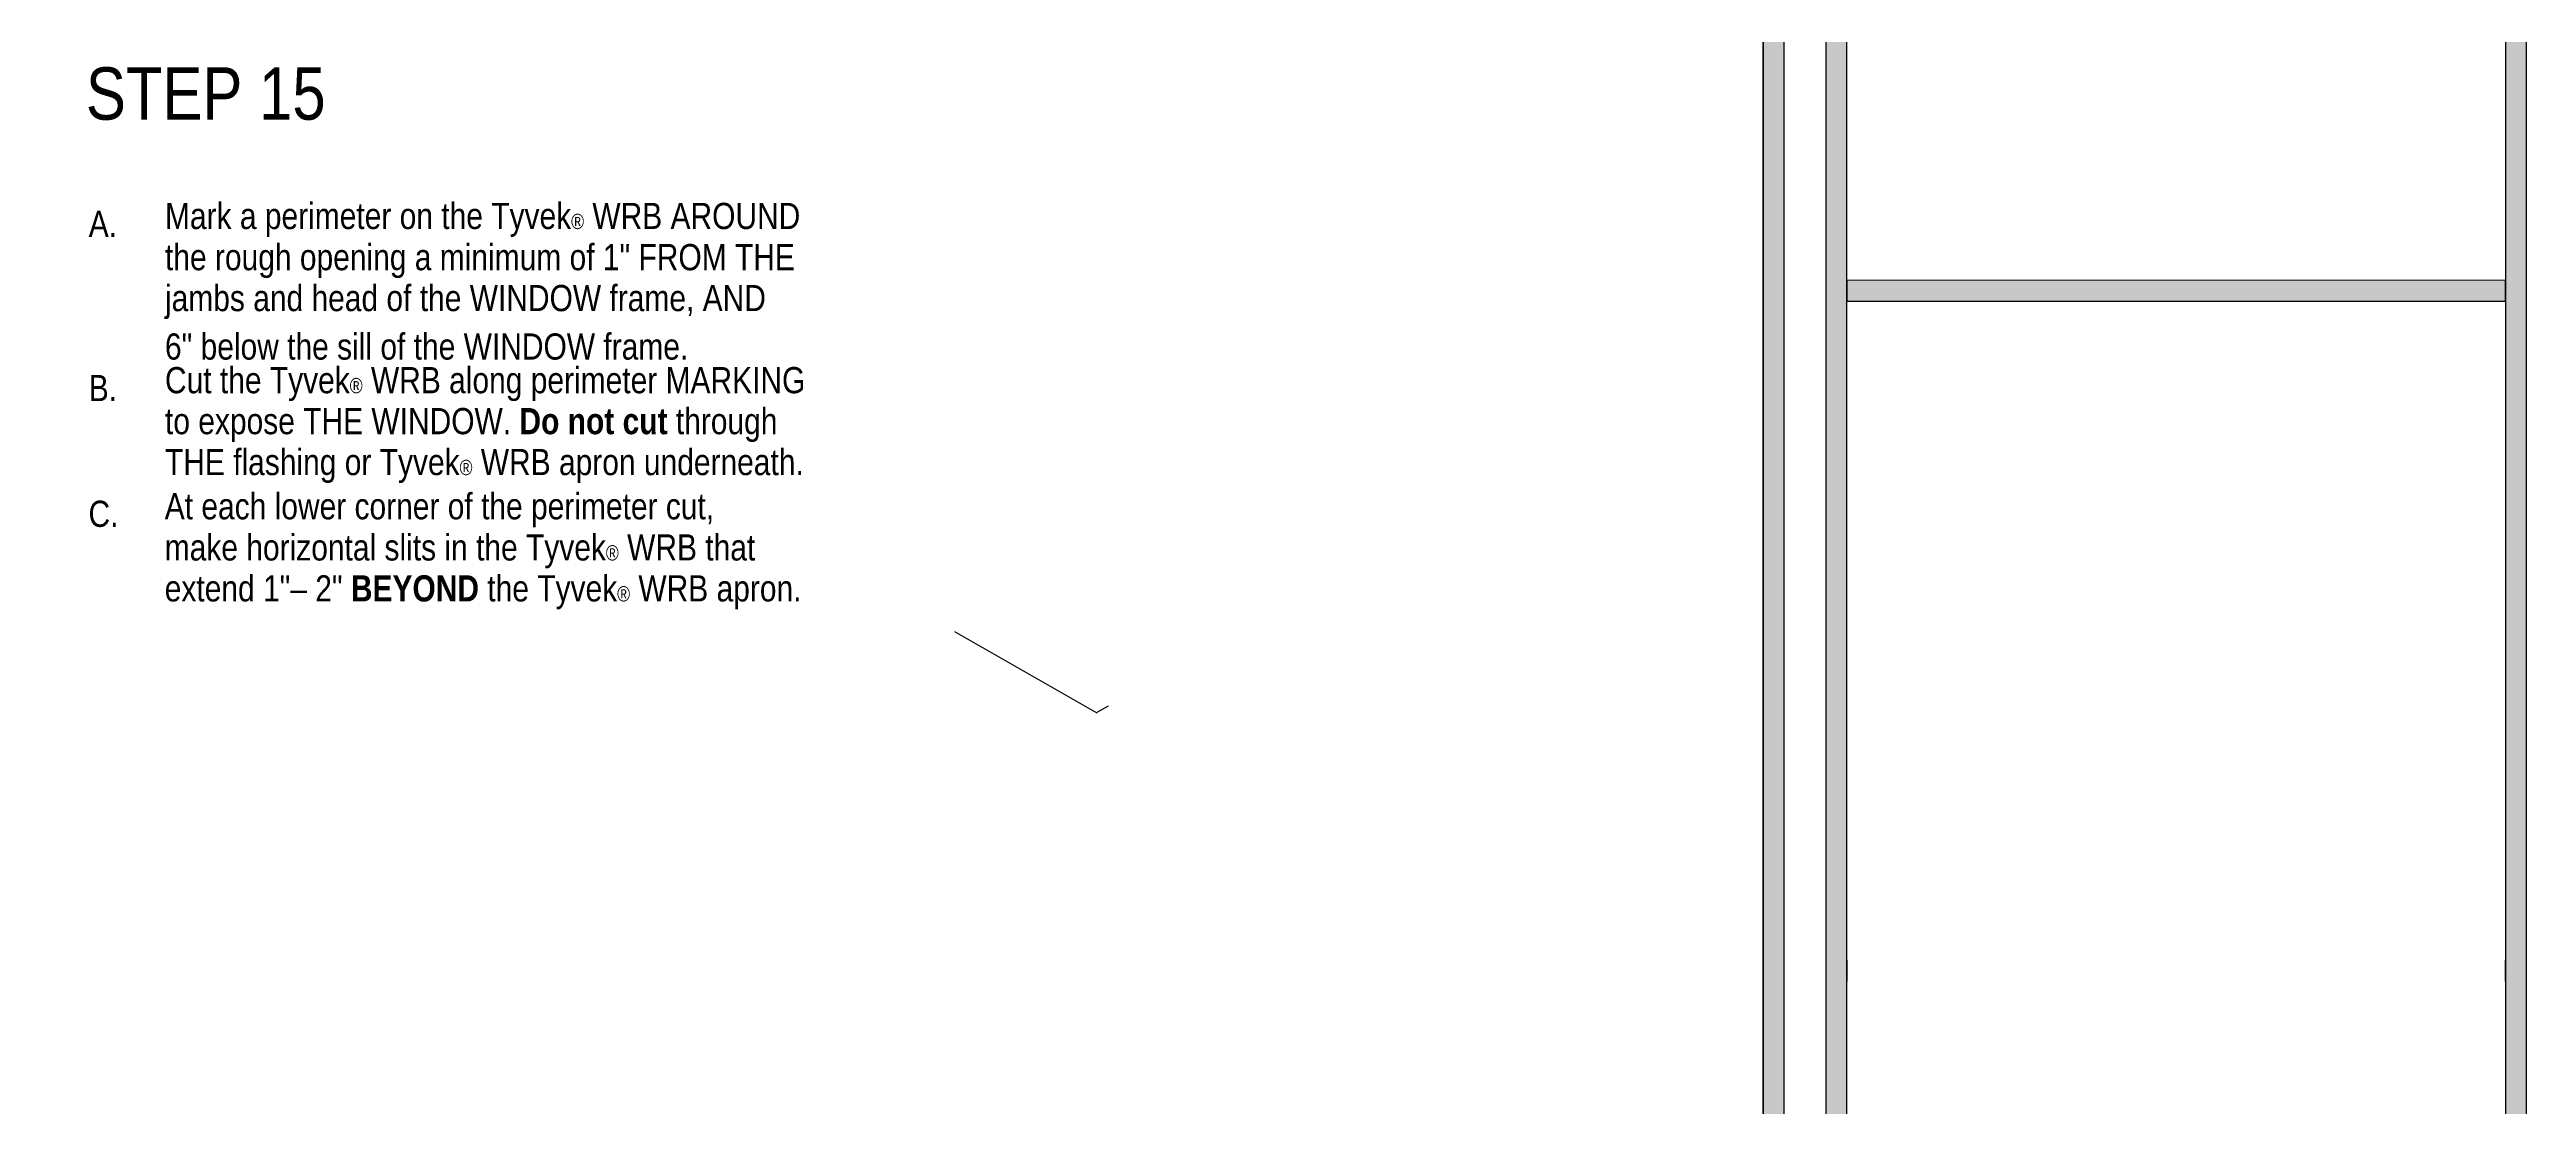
# Model space of a CAD drawing. Extents: x -1140 to 5605, y -816 to 2382.
# Drawn here: x 4539 to 5605, y 496 to 950 of the extents above; entities that cross this region are included whole.
import ezdxf

# ---------------------------------------------------------------- set-up
doc = ezdxf.new("R2010")
doc.units = 0
doc.header["$MEASUREMENT"] = 0
for name, color, linetype, lineweight in [('.ATI-TEXT', 7, 'Continuous', 0), ('G-ANNO-TTLB', 7, 'Continuous', 0), ('TYVEK', 7, 'Continuous', 0)]:
    doc.layers.add(name, color=color, linetype=linetype, lineweight=lineweight)

# ---------------------------------------------------------------- blocks, each defined once
blk = doc.blocks.new('Block_68')
at = {"layer": 'TYVEK', "color": 4, "lineweight": 25, "true_color": 0x00ffff}
for points in [[(4846.2, 573.5)], [(4908.3, 537.7)]]:
    blk.add_lwpolyline(points, dxfattribs=at)
blk = doc.blocks.new('Block_69')
at = {"layer": 'TYVEK', "color": 4, "lineweight": 25, "true_color": 0x00ffff}
for points in [[(4846.2, 573.5)], [(4825.9, 561.9)]]:
    blk.add_lwpolyline(points, dxfattribs=at)
blk = doc.blocks.new('Block_70')
at = {"layer": 'TYVEK', "color": 4, "lineweight": 25, "true_color": 0x00ffff}
for points in [[(4771.3, 619.9)], [(4793.8, 607)]]:
    blk.add_lwpolyline(points, dxfattribs=at)
blk = doc.blocks.new('Block_490')
at = {"layer": '.ATI-TEXT', "char_height": 0.2, "attachment_point": 7}
for s, insert in [('\\C18;\\c0;\\FArial Narrow|b0|i0|c1;\\H11.249999;\\W1.000000;Mark a perimeter on the Tyvek\\H6.558750;®\\H11.249999; WRB AROUND ', (4589, 869.5)), ('\\C18;\\c0;\\FArial Narrow|b0|i0|c1;\\H11.249999;\\W1.000000;A.', (4556.2, 869.5)), ('\\C18;\\c0;\\FArial Narrow|b0|i0|c1;\\H11.249999;\\W1.000000;the rough opening a minimum of 1" FROM THE   ', (4589, 851.8)), ('\\C18;\\c0;\\FArial Narrow|b0|i0|c1;\\H11.249999;\\W1.000000;jambs and head of the WINDOW frame, AND', (4589, 834.2)), ('\\C18;\\c0;\\FArial Narrow|b0|i0|c1;\\H11.249999;\\W1.000000;6" below the sill of the WINDOW frame. ', (4589, 816.6))]:
    blk.add_mtext(s, dxfattribs=dict(at, insert=insert))
blk = doc.blocks.new('Block_491')
at = {"layer": '.ATI-TEXT', "char_height": 0.2, "attachment_point": 7}
for s, insert in [('\\C18;\\c0;\\FArial Narrow|b0|i0|c1;\\H11.249999;\\W1.000000;B.', (4556.2, 798.9)), ('\\C18;\\c0;\\FArial Narrow|b0|i0|c1;\\H11.249999;\\W1.000000;Cut the Tyvek\\H6.558750;®\\H11.249999; WRB along perimeter MARKING ', (4589, 798.9)), ('\\C18;\\c0;\\FArial Narrow|b0|i0|c1;\\H11.249999;\\W1.000000;to expose THE WINDOW. \\FArial Narrow Bold|b1|i0|c1;Do not cut \\FArial Narrow|b0|i0|c1;through', (4589, 781.3)), ('\\C18;\\c0;\\FArial Narrow|b0|i0|c1;\\H11.249999;\\W1.000000;THE flashing or Tyvek\\H6.558750;®\\H11.249999; WRB apron underneath. ', (4589, 763.7))]:
    blk.add_mtext(s, dxfattribs=dict(at, insert=insert))
blk = doc.blocks.new('Block_492')
at = {"layer": '.ATI-TEXT', "char_height": 0.2, "attachment_point": 7}
for s, insert in [('\\C18;\\c0;\\FArial Narrow|b0|i0|c1;\\H11.249999;\\W1.000000;At each lower corner of the perimeter cut, ', (4588.9, 744.7)), ('\\C18;\\c0;\\FArial Narrow|b0|i0|c1;\\H11.249999;\\W1.000000;C.', (4556.1, 744.7)), ('\\C18;\\c0;\\FArial Narrow|b0|i0|c1;\\H11.249999;\\W1.000000;make horizontal slits in the Tyvek\\H6.558750;®\\H11.249999; WRB that', (4588.9, 727)), ('\\C18;\\c0;\\FArial Narrow|b0|i0|c1;\\H11.249999;\\W1.000000;extend 1"– 2" \\FArial Narrow Bold|b1|i0|c1;BEYOND\\FArial Narrow|b0|i0|c1; the Tyvek\\H6.558750;®\\H11.249999; WRB apron.\\FArial Narrow Bold|b1|i0|c1; ', (4588.9, 709.4))]:
    blk.add_mtext(s, dxfattribs=dict(at, insert=insert))

msp = doc.modelspace()

# ---------------------------------------------------------------- hatches: boundary and pattern name
at = {"layer": 'G-ANNO-TTLB', "true_color": 0xff00ff, "transparency": 33554687}
h = msp.add_hatch(color=6, dxfattribs=at)
edge = h.paths.add_edge_path()
edge.add_spline(control_points=[(5285.6, -733.2), (5285.6, -733.2), (2356, -733.2), (2356, -733.2), (2356, -733.2), (2356, 1723.8), (2356, 1723.8), (2356, 1723.8), (5285.6, 1723.8), (5285.6, 1723.8), (5285.6, 1723.8), (5285.6, -733.2), (5285.6, -733.2)], knot_values=[0, 0, 0, 0, 1, 1, 1, 2, 2, 2, 3, 3, 3, 4, 4, 4, 4], degree=3, periodic=0)
edge = h.paths.add_edge_path()
edge.add_spline(control_points=[(2365, 1714.8), (2365, 1714.8), (2365, -724.2), (2365, -724.2), (2365, -724.2), (5276.6, -724.2), (5276.6, -724.2), (5276.6, -724.2), (5276.6, 1714.8), (5276.6, 1714.8), (5276.6, 1714.8), (2365, 1714.8), (2365, 1714.8)], knot_values=[0, 0, 0, 0, 1, 1, 1, 2, 2, 2, 3, 3, 3, 4, 4, 4, 4], degree=3, periodic=0)
edge.add_line((2365, 1714.8), (2365, 1714.8))
h = msp.add_hatch(color=6, dxfattribs=at)
edge = h.paths.add_edge_path()
edge.add_spline(control_points=[(5605, 1723.8), (5605, 1723.8), (5605, -733.2), (5605, -733.2), (5605, -733.2), (5303.6, -733.2), (5303.6, -733.2), (5303.6, -733.2), (5303.6, 1723.8), (5303.6, 1723.8), (5303.6, 1723.8), (5605, 1723.8), (5605, 1723.8)], knot_values=[0, 0, 0, 0, 1, 1, 1, 2, 2, 2, 3, 3, 3, 4, 4, 4, 4], degree=3, periodic=0)
edge = h.paths.add_edge_path()
edge.add_spline(control_points=[(5596, 1714.8), (5596, 1714.8), (5312.6, 1714.8), (5312.6, 1714.8), (5312.6, 1714.8), (5312.6, -724.2), (5312.6, -724.2), (5312.6, -724.2), (5596, -724.2), (5596, -724.2), (5596, -724.2), (5596, 1714.8), (5596, 1714.8)], knot_values=[0, 0, 0, 0, 1, 1, 1, 2, 2, 2, 3, 3, 3, 4, 4, 4, 4], degree=3, periodic=0)
edge.add_line((5596, 1714.8), (5596, 1714.8))
msp.add_hatch(color=6, dxfattribs=at).paths.add_polyline_path([(5596, 841.9), (5312.6, 841.9), (5312.6, 850.9), (5596, 850.9)])

# ---------------------------------------------------------------- linework, layer by layer
at = {"layer": 'G-ANNO-TTLB', "color": 6, "lineweight": 30, "true_color": 0xff00ff}
for p, q in [((5285.6, -733.2), (5285.6, 1723.8)), ((5303.6, 1723.8), (5303.6, -733.2)), ((5605, -733.2), (5605, 1723.8)), ((5276.6, -724.2), (5276.6, 1714.8)), ((5276.6, 1714.8), (5276.6, -724.2)), ((5312.6, -724.2), (5312.6, 1714.8)), ((5596, 1714.8), (5596, -724.2)), ((5312.6, 850.9), (5312.6, 841.9)), ((5312.6, 841.9), (5596, 841.9)), ((5596, 841.9), (5596, 850.9)), ((5312.6, 558.5), (5312.6, 549.5)), ((5596, 549.5), (5596, 558.5))]:
    msp.add_line(p, q, dxfattribs=at)
at = {"layer": 'G-ANNO-TTLB', "color": 18, "lineweight": 0, "true_color": 0x000000}
msp.add_lwpolyline([(2365, -724.2), (2365, 1714.8), (5276.6, 1714.8), (5276.6, -724.2)], close=True, dxfattribs=at)
at = {"layer": 'G-ANNO-TTLB'}
msp.add_lwpolyline([(5596, 841.9), (5312.6, 841.9), (5312.6, 850.9), (5596, 850.9)], close=True, dxfattribs=at)
for points in [[(5285.6, -733.2), (5285.6, -733.2), (2356, -733.2), (2356, -733.2), (2356, -733.2), (2356, 1723.8), (2356, 1723.8), (2356, 1723.8), (5285.6, 1723.8), (5285.6, 1723.8), (5285.6, 1723.8), (5285.6, -733.2), (5285.6, -733.2)], [(5605, 1723.8), (5605, 1723.8), (5605, -733.2), (5605, -733.2), (5605, -733.2), (5303.6, -733.2), (5303.6, -733.2), (5303.6, -733.2), (5303.6, 1723.8), (5303.6, 1723.8), (5303.6, 1723.8), (5605, 1723.8), (5605, 1723.8)], [(2365, 1714.8), (2365, 1714.8), (2365, -724.2), (2365, -724.2), (2365, -724.2), (5276.6, -724.2), (5276.6, -724.2), (5276.6, -724.2), (5276.6, 1714.8), (5276.6, 1714.8), (5276.6, 1714.8), (2365, 1714.8), (2365, 1714.8)], [(5596, 1714.8), (5596, 1714.8), (5312.6, 1714.8), (5312.6, 1714.8), (5312.6, 1714.8), (5312.6, -724.2), (5312.6, -724.2), (5312.6, -724.2), (5596, -724.2), (5596, -724.2), (5596, -724.2), (5596, 1714.8), (5596, 1714.8)]]:
    msp.add_open_spline(points, degree=3, knots=[0, 0, 0, 0, 1, 1, 1, 2, 2, 2, 3, 3, 3, 4, 4, 4, 4], dxfattribs=at)
at = {"layer": 'TYVEK', "color": 2, "lineweight": 25, "true_color": 0xffff00}
for p, q in [((4928.7, 699.9), (4989.9, 664.9)), ((4994.8, 667.8), (4990, 665))]:
    msp.add_line(p, q, dxfattribs=at)
at = {"layer": 'TYVEK', "color": 4, "lineweight": 25, "true_color": 0x00ffff}
for points in [[(4771.3, 619.9)], [(4751.9, 603.1)], [(4793.8, 607)], [(4873.1, 552.4)]]:
    msp.add_lwpolyline(points, dxfattribs=at)
at = {"layer": 'TYVEK', "color": 33, "lineweight": 25, "true_color": 0xcc9966}
msp.add_lwpolyline([(4908.2, 533.3)], dxfattribs=at)

# ---------------------------------------------------------------- block references
at = {"layer": '.ATI-TEXT'}
for name in ['Block_490', 'Block_491', 'Block_492']:
    msp.add_blockref(name, (0, 0), dxfattribs=at)
at = {"layer": 'TYVEK'}
for name in ['Block_70', 'Block_69', 'Block_68']:
    msp.add_blockref(name, (0, 0), dxfattribs=at)

# ---------------------------------------------------------------- texts
at = {"layer": '.ATI-TEXT', "insert": (4555, 919.6), "char_height": 0.2, "attachment_point": 7}
msp.add_mtext('\\C18;\\c0;\\FArial Narrow|b0|i0|c1;\\H22.499999;\\W1.000000;STEP 15', dxfattribs=at)

doc.saveas('drawing.dxf')
